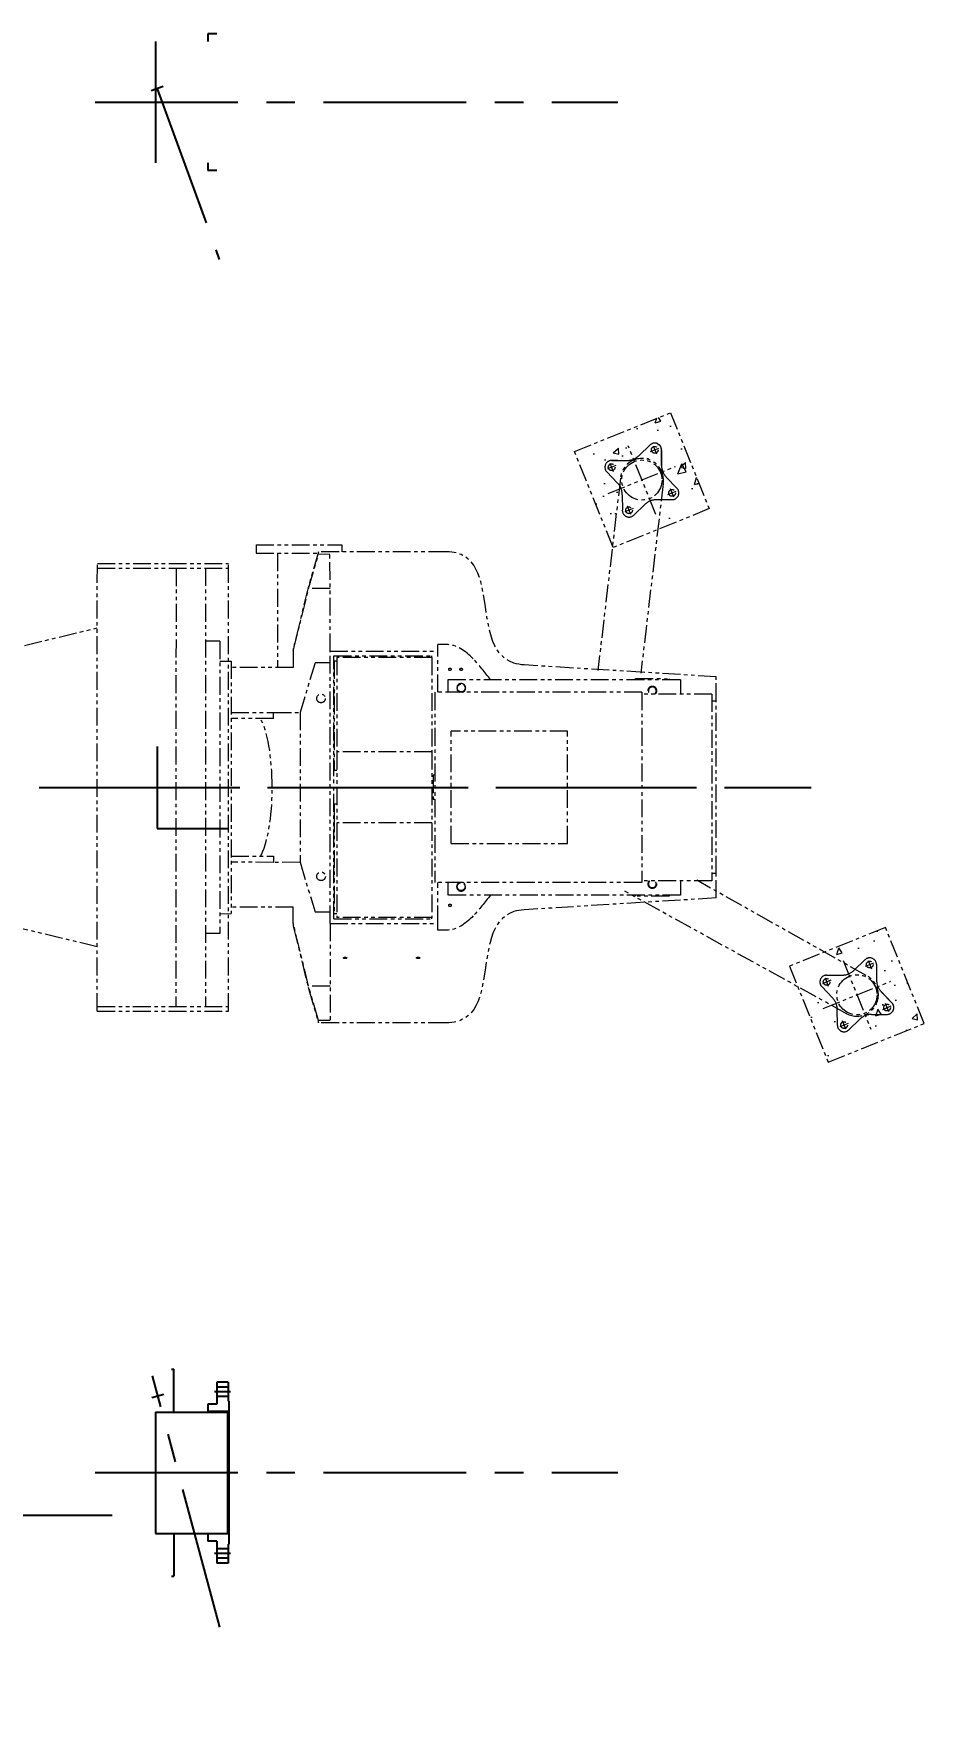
# Model space of a CAD drawing. Extents: x -970 to 14357, y -5073 to 1980.
# Drawn here: x 678.5 to 772.1, y 1572.1 to 1749.2 of the extents above; entities that cross this region are included whole.
import ezdxf

# ---------------------------------------------------------------- set-up
doc = ezdxf.new("R2010")
doc.units = 0
doc.header["$LTSCALE"] = 12
doc.header["$MEASUREMENT"] = 0
doc.header["$PDMODE"] = 33
doc.header["$PDSIZE"] = -0.5
doc.linetypes.add('CENTER', pattern=[2, 1.25, -0.25, 0.25, -0.25])
doc.linetypes.add('PHANTOM2', pattern=[1.25, 0.625, -0.125, 0.125, -0.125, 0.125, -0.125])
doc.layers.get('Defpoints').update_dxf_attribs({"linetype": 'CONTINUOUS'})
for name, color, linetype in [('1 PIPE', 7, 'CONTINUOUS'), ('12 PIPE', 7, 'CONTINUOUS'), ('12-150-RFSO', 14, 'CONTINUOUS'), ('8 PIPE', 7, 'CONTINUOUS'), ('CENTER', 6, 'CENTER'), ('COVER', 3, 'CONTINUOUS'), ('REPAD', 7, 'CONTINUOUS')]:
    doc.layers.add(name, color=color, linetype=linetype)
for name, color, linetype, lineweight in [('AM_11', 92, 'PHANTOM2', 25), ('AM_7', 142, 'CENTER', 25), ('Equipment-AM_0', 7, 'CONTINUOUS', 50)]:
    doc.layers.add(name, color=color, linetype=linetype, lineweight=lineweight)
doc.styles.add('ROMANS', font='ROMANS.shx', dxfattribs={"width": 0.85, "height": 5.76})
doc.styles.get("Standard").update_dxf_attribs({"font": 'sanss___.ttf'})
doc.dimstyles.get("Standard").update_dxf_attribs({"dimtxt": 0.18, "dimasz": 0.18, "dimexe": 0.18, "dimexo": 0.0625, "dimgap": 0.09, "dimtad": 0, "dimtih": 1, "dimtoh": 1, "dimdec": 4, "dimzin": 0, "dimdsep": 46, "dimtxsty": 'Standard', "dimcen": 0.09, "dimadec": 0, "dimazin": 0, "dimtfac": 1, "dimtdec": 4, "dimtofl": 0, "dimtmove": 0, "dimatfit": 3, "dimfxl": 1, "dimtolj": 1, "dimtzin": 0, "dimarcsym": 0})

# ---------------------------------------------------------------- blocks, each defined once
blk = doc.blocks.new('A$C7ebe031c')
at = {"layer": 'CENTER'}
blk.add_line((-179.83, 265.17), (171.83, 265.17), dxfattribs=at)
blk = doc.blocks.new('*D311')
at = {"layer": 'COVER', "color": 0, "lineweight": -2, "transparency": 16777216}
for p, q in [((686.77, 1593.48), (650.19, 1593.48)), ((653.19, 1587.72), (653.19, 1577.25)), ((653.19, 1543.74), (653.19, 1554.21)), ((686.77, 1537.98), (650.19, 1537.98))]:
    blk.add_line(p, q, dxfattribs=at)
at = {"layer": 'COVER', "color": 0, "transparency": 16777216}
for points in [[(652.23, 1587.72), (654.15, 1587.72), (653.19, 1593.48)], [(652.23, 1543.74), (654.15, 1543.74), (653.19, 1537.98)]]:
    blk.add_solid(points, dxfattribs=at)
at = {"layer": 'Defpoints', "color": 0, "transparency": 16777216}
for p in [(653.19, 1593.48), (692.77, 1593.48), (692.77, 1537.98)]:
    blk.add_point(p, dxfattribs=at)
at = {"layer": 'COVER', "color": 0, "transparency": 16777216, "insert": (653.19, 1565.73), "char_height": 5.76, "attachment_point": 5, "style": 'ROMANS'}
blk.add_mtext('\\A1;4\'-7{\\H1x;\\S1/2;}"', dxfattribs=at)
blk = doc.blocks.new('ryfgyh')
at = {"layer": 'AM_11', "lineweight": 18, "ltscale": 0.25}
h = blk.add_hatch(dxfattribs=at)
h.set_pattern_fill('AR-CONC', color=256, angle=3.7757, style=0)
h.set_pattern_definition([(53.7757, (57.804, 1142.3885), (7.198356, -0.15384), [0.75, -8.25]), (358.7757, (57.804, 1142.3885), (-1.879826, 7.414226), [0.6, -6.6]), (104.2271, (58.404, 1142.376), (5.31853, 7.26039), [0.6374, -7.01142]), (49.9599, (57.6724, 1144.384), (10.75824, -0.94881), [1.125, -12.375]), (100.4113, (58.569, 1144.305), (8.68487, 10.33552), [0.9561, -10.51714]), (354.9599, (57.672, 1144.384), (8.68487, 10.33552), [0.9, -9.9]), (24.7757, (58.703, 1143.951), (6.22124, -3.624382), [0.75, -8.25]), (329.7757, (58.703, 1143.951), (1.950356, 7.395986), [0.6, -6.6]), (75.2271, (59.2216, 1143.649), (8.1716, 3.771603), [0.6374, -7.01142]), (41.2757, (57.8041, 1142.3885), (-0.097878, 3.32972), [0, -6.52, 0, -6.7, 0, -6.625]), (11.2757, (57.804, 1142.3885), (2.365263, 4.10879), [0, -3.82, 0, -6.37, 0, -2.525]), (331.2757, (55.579, 1142.2416), (5.34149, 0.126467), [0, -2.5, 0, -7.8, 0, -10.35]), (321.2757, (54.581, 1142.176), (5.753284, 1.38291), [0, -3.25, 0, -5.18, 0, -7.35])])
h.paths.add_polyline_path([(516.33, 1840.92), (519, 1846.67, 0.048096), (518.89, 1846.99), (518.18, 1848.47, -0.660247), (519.04, 1849.45), (520.59, 1848.94, 0.095714), (521.26, 1848.85), (521.27, 1848.75, -0.414201), (523.67, 1846.65), (523.77, 1846.65, 0.095714), (523.94, 1846), (524.65, 1844.53, -0.660247), (523.79, 1843.55), (522.7, 1843.91), (521.37, 1841.05), (527.2, 1841.43), (526.48, 1852.28), (515.63, 1851.57)])
h.paths.add_polyline_path([(524.04, 1849.09, -1), (523.34, 1849.09, -1)], flags=16)
h = blk.add_hatch(dxfattribs=at)
h.set_pattern_fill('AR-CONC', color=256, angle=3.7757, style=0)
h.set_pattern_definition([(53.7757, (57.804, 1142.3885), (7.198356, -0.15384), [0.75, -8.25]), (358.7757, (57.804, 1142.3885), (-1.879826, 7.414226), [0.6, -6.6]), (104.2271, (58.404, 1142.376), (5.31853, 7.26039), [0.6374, -7.01142]), (49.9599, (57.6724, 1144.384), (10.75824, -0.94881), [1.125, -12.375]), (100.4113, (58.569, 1144.305), (8.68487, 10.33552), [0.9561, -10.51714]), (354.9599, (57.672, 1144.384), (8.68487, 10.33552), [0.9, -9.9]), (24.7757, (58.703, 1143.951), (6.22124, -3.624382), [0.75, -8.25]), (329.7757, (58.703, 1143.951), (1.950356, 7.395986), [0.6, -6.6]), (75.2271, (59.2216, 1143.649), (8.1716, 3.771603), [0.6374, -7.01142]), (41.2757, (57.8041, 1142.3885), (-0.097878, 3.32972), [0, -6.52, 0, -6.7, 0, -6.625]), (11.2757, (57.804, 1142.3885), (2.365263, 4.10879), [0, -3.82, 0, -6.37, 0, -2.525]), (331.2757, (55.579, 1142.2416), (5.34149, 0.126467), [0, -2.5, 0, -7.8, 0, -10.35]), (321.2757, (54.581, 1142.176), (5.753284, 1.38291), [0, -3.25, 0, -5.18, 0, -7.35])])
h.paths.add_polyline_path([(520.89, 1782.28), (531.74, 1782.99), (531.02, 1793.84), (524.13, 1793.39), (526.62, 1790.67), (527.93, 1791.3, -0.660247), (528.91, 1790.44), (528.4, 1788.88, 0.095714), (528.31, 1788.22), (528.2, 1788.21, -0.414172), (526.11, 1785.82), (526.11, 1785.7, 0.095714), (525.46, 1785.53), (523.99, 1784.83, -0.660247), (523.01, 1785.68), (523.52, 1787.24, 0.0164), (523.55, 1787.35), (520.33, 1790.82)])
h.paths.add_polyline_path([(528.2, 1785.76, -1), (528.91, 1785.81, -1)], flags=16)
for p, q in [((449.62, 1811.4, -0.01), (464.33, 1856.05, -0.01)), ((464.33, 1856.05, -0.01), (477.41, 1851.74, -0.01)), ((464.18, 1855.6, -0.01), (477.27, 1851.29, -0.01)), ((424.47, 1852.81, -0.01), (462.21, 1849.63, -0.01)), ((472.03, 1853.01, -0.01), (457.62, 1809.25, -0.01)), ((480.78, 1852.7, -0.01), (480.51, 1851.88, -0.01)), ((480.78, 1852.7, -0.01), (489.34, 1849.88, -0.01)), ((474.99, 1852.04, -0.01), (460.58, 1808.28, -0.01)), ((462.71, 1807.09, -0.01), (477.41, 1851.74, -0.01)), ((482.65, 1851.17, -0.01), (478.9, 1839.77, -0.01)), ((480.51, 1851.88, -0.01), (486.7, 1849.84, -0.01)), ((486.78, 1849.96, -0.01), (484.59, 1846.74, -0.01)), ((484.59, 1846.62, -0.01), (486.7, 1849.72, -0.01)), ((484.67, 1839.65, -0.01), (487.85, 1849.33, -0.01)), ((486.7, 1849.72, -0.01), (486.78, 1849.96, -0.01)), ((487.85, 1849.33, -0.01), (486.7, 1849.72, -0.01)), ((499.53, 1845.76, -0.01), (486.78, 1849.96, -0.01)), ((489.34, 1849.88, -0.01), (489.11, 1849.19, -0.01)), ((518.79, 1849.24, -0.01), (518.85, 1848.3, -0.01)), ((519.63, 1849.25, -0.01), (519.04, 1849.45, -0.01)), ((519.04, 1849.45, -0.01), (520.59, 1848.94, -0.01)), ((521.67, 1842.62, -0.01), (521.16, 1850.38, -0.01)), ((521.91, 1849.03, -0.01), (523.38, 1849.73, -0.01)), ((523.22, 1849.06, -0.01), (524.16, 1849.12, -0.01)), ((523.66, 1849.56, -0.01), (523.72, 1848.63, -0.01)), ((519.34, 1847.39, -0.01), (510.77, 1828.95, -0.01)), ((518.18, 1848.47, -0.01), (518.89, 1846.99, -0.01)), ((519.29, 1848.8, -0.01), (518.35, 1848.74, -0.01)), ((524.36, 1848.87, -0.01), (523.82, 1847.2, -0.01)), ((523.86, 1847.32, -0.01), (524.36, 1848.87, -0.01)), ((481.01, 1840.88, -0.01), (484.59, 1846.62, -0.01)), ((484.59, 1846.74, -0.01), (481.1, 1841.15, -0.01)), ((486.73, 1845.91, -0.01), (484.59, 1846.62, -0.01)), ((523.43, 1845.46, -0.01), (514.97, 1827.27, -0.01)), ((517.6, 1846.25, -0.01), (525.23, 1846.75, -0.01)), ((518.97, 1845.68, -0.01), (518.47, 1844.12, -0.01)), ((524.65, 1844.53, -0.01), (523.94, 1846, -0.01)), ((474.01, 1844.28, -0.01), (464.4, 1815.11, -0.01)), ((474.01, 1844.28, -0.01), (472.58, 1844.75, -0.01)), ((519.61, 1843.93, -0.01), (518.67, 1843.87, -0.01)), ((519.17, 1843.43, -0.01), (519.11, 1844.37, -0.01)), ((519.45, 1843.26, -0.01), (520.92, 1843.97, -0.01)), ((522.24, 1844.06, -0.01), (523.79, 1843.55, -0.01)), ((523.54, 1844.19, -0.01), (524.48, 1844.25, -0.01)), ((524.04, 1843.75, -0.01), (523.98, 1844.69, -0.01)), ((474.47, 1841.93, -0.01), (466.18, 1816.72, -0.01)), ((473.35, 1842.3, -0.01), (474.47, 1841.93, -0.01)), ((480.47, 1839.25, -0.01), (474.27, 1841.29, -0.01)), ((481.01, 1840.88, -0.01), (480.47, 1839.25, -0.01)), ((481.1, 1841.15, -0.01), (481.01, 1840.88, -0.01)), ((475.73, 1812.5, -0.01), (484.67, 1839.65, -0.01)), ((476.25, 1812.83, -0.01), (484.89, 1839.08, -0.01)), ((482.8, 1839, -0.01), (479.67, 1834.54, -0.01)), ((484.76, 1838.56, -0.01), (481.49, 1828.63, -0.01)), ((485.14, 1838.83, -0.01), (482.04, 1829.41, -0.01)), ((484.29, 1838.51, -0.01), (482.8, 1839, -0.01)), ((484.67, 1839.65, -0.01), (495.44, 1836.11, -0.01)), ((484.73, 1838.57, -0.01), (485.03, 1838.48, -0.01)), ((484.89, 1839.08, -0.01), (494.69, 1835.85, -0.01)), ((494.64, 1835.7, -0.01), (485.14, 1838.83, -0.01)), ((451.74, 1817.82, -0.01), (419.48, 1837.68, -0.01)), ((472.79, 1836.81, -0.01), (477.02, 1835.41, -0.01)), ((495.44, 1836.11, -0.01), (495.66, 1836.78, -0.01)), ((496.48, 1836.51, -0.01), (495.66, 1836.78, -0.01)), ((476.82, 1834.81, -0.01), (472.59, 1836.21, -0.01)), ((476.82, 1834.81, -0.01), (477.02, 1835.41, -0.01)), ((477.02, 1835.41, -0.01), (479.67, 1834.54, -0.01)), ((494.64, 1835.7, -0.01), (491.54, 1826.28, -0.01)), ((494.09, 1832.02, -0.01), (495.44, 1836.11, -0.01)), ((494.64, 1835.7, -0.01), (494.69, 1835.85, -0.01)), ((479.67, 1834.54, -0.01), (474.74, 1819.58, -0.01)), ((493.79, 1832.12, -0.01), (487.54, 1813.12, -0.01)), ((514.44, 1825.32, -0.01), (493.79, 1832.12, -0.01)), ((495.1, 1831.69, -0.01), (495.52, 1832.97, -0.01)), ((495.52, 1832.97, -0.01), (518.71, 1825.33, -0.01)), ((522.35, 1824.43, -0.01), (503.59, 1831.91, -0.01)), ((482.04, 1829.41, -0.01), (479.7, 1822.3, -0.01)), ((481.49, 1828.63, -0.01), (481.16, 1827.62, -0.01)), ((491.54, 1826.28, -0.01), (482.04, 1829.41, -0.01)), ((490.43, 1816.48, -0.01), (494.12, 1827.7, -0.01)), ((505.75, 1823.87, -0.01), (494.12, 1827.7, -0.01)), ((481.42, 1827.54, -0.01), (481.13, 1827.64, -0.01)), ((491.54, 1826.28, -0.01), (489.2, 1819.17, -0.01)), ((514.22, 1826.81, -0.01), (514.25, 1826.89, -0.01)), ((514.25, 1826.89, -0.01), (517.61, 1825.78, -0.01)), ((480.05, 1824.26, -0.01), (479.72, 1823.25, -0.01)), ((480.32, 1824.17, -0.01), (480.02, 1824.27, -0.01)), ((514.44, 1825.32, -0.01), (508.18, 1806.33, -0.01)), ((521.37, 1822.83, -0.01), (514.37, 1825.14, -0.01)), ((517.61, 1825.78, -0.01), (517.59, 1825.7, -0.01)), ((518.71, 1825.33, -0.01), (518.23, 1823.87, -0.01)), ((521.55, 1822, -0.01), (522.35, 1824.43, -0.01)), ((468.06, 1822.45, -0.01), (472.29, 1821.05, -0.01)), ((479.72, 1823.25, -0.01), (476.45, 1813.32, -0.01)), ((490.88, 1823.9, -0.01), (490.08, 1821.47, -0.01)), ((490.85, 1823.8, -0.01), (490.74, 1823.84, -0.01)), ((491.07, 1823.84, -0.01), (490.88, 1823.9, -0.01)), ((502.06, 1812.65, -0.01), (505.75, 1823.87, -0.01)), ((521.37, 1822.83, -0.01), (515.23, 1804.21, -0.01)), ((472.09, 1820.45, -0.01), (467.86, 1821.85, -0.01)), ((472.29, 1821.05, -0.01), (472.09, 1820.45, -0.01)), ((479.7, 1822.3, -0.01), (476.6, 1812.88, -0.01)), ((489.2, 1819.17, -0.01), (479.7, 1822.3, -0.01)), ((490.11, 1821.56, -0.01), (490, 1821.6, -0.01)), ((490.27, 1821.41, -0.01), (490.08, 1821.47, -0.01)), ((515.88, 1804.79, -0.01), (521.55, 1822, -0.01)), ((521.55, 1822, -0.01), (521.14, 1822.13, -0.01)), ((474.74, 1819.58, -0.01), (472.09, 1820.45, -0.01)), ((474.74, 1819.58, -0.01), (474.61, 1814.13, -0.01)), ((489.2, 1819.17, -0.01), (486.1, 1809.75, -0.01)), ((465.05, 1817.09, -0.01), (466.18, 1816.72, -0.01)), ((472.59, 1815.32, -0.01), (466.39, 1817.36, -0.01)), ((464.4, 1815.11, -0.01), (462.98, 1815.58, -0.01)), ((472.06, 1813.69, -0.01), (472.59, 1815.32, -0.01)), ((490.43, 1816.48, -0.01), (502.06, 1812.65, -0.01)), ((471.53, 1806.94, -0.01), (472.06, 1813.69, -0.01)), ((472.06, 1813.69, -0.01), (471.97, 1813.42, -0.01)), ((474.61, 1814.13, -0.01), (476.1, 1813.64, -0.01)), ((449.77, 1811.84, -0.01), (462.86, 1807.53, -0.01)), ((471.97, 1813.42, -0.01), (471.45, 1806.85, -0.01)), ((475.73, 1812.5, -0.01), (472.54, 1802.82, -0.01)), ((475.73, 1812.5, -0.01), (486.5, 1808.95, -0.01)), ((476.25, 1812.83, -0.01), (486.05, 1809.6, -0.01)), ((476.72, 1813.23, -0.01), (476.42, 1813.33, -0.01)), ((486.1, 1809.75, -0.01), (476.6, 1812.88, -0.01)), ((486.5, 1808.95, -0.01), (487.84, 1813.02, -0.01)), ((508.18, 1806.33, -0.01), (487.54, 1813.12, -0.01)), ((488.43, 1811.43, -0.01), (488.85, 1812.69, -0.01)), ((449.62, 1811.4, -0.01), (462.71, 1807.09, -0.01)), ((511.62, 1803.79, -0.01), (488.43, 1811.43, -0.01)), ((486.05, 1809.6, -0.01), (486.1, 1809.75, -0.01)), ((486.28, 1808.28, -0.01), (486.5, 1808.95, -0.01)), ((487.1, 1808.01, -0.01), (486.28, 1808.28, -0.01)), ((471.45, 1806.85, -0.01), (471.3, 1802.96, -0.01)), ((471.38, 1803.2, -0.01), (471.53, 1806.94, -0.01)), ((473.67, 1806.24, -0.01), (471.53, 1806.94, -0.01)), ((515.08, 1802.36, -0.01), (495.55, 1807.48, -0.01)), ((515.23, 1804.21, -0.01), (508.24, 1806.51, -0.01)), ((524.37, 1786.46, -0.01), (506.19, 1806.03, -0.01)), ((507.1, 1805.2, -0.01), (507.13, 1805.27, -0.01)), ((510.47, 1804.09, -0.01), (507.1, 1805.2, -0.01)), ((512.09, 1805.25, -0.01), (511.62, 1803.79, -0.01)), ((527.52, 1789.68, -0.01), (513.74, 1804.76, -0.01)), ((515.08, 1802.36, -0.01), (515.88, 1804.79, -0.01)), ((515.88, 1804.79, -0.01), (515.47, 1804.93, -0.01)), ((471.3, 1802.96, -0.01), (471.38, 1803.2, -0.01)), ((484.05, 1798.76, -0.01), (471.3, 1802.96, -0.01)), ((472.54, 1802.82, -0.01), (471.38, 1803.2, -0.01)), ((510.49, 1804.16, -0.01), (510.47, 1804.09, -0.01)), ((523.33, 1790.8, -0.01), (523.39, 1789.87, -0.01)), ((523.58, 1791.01, -0.01), (525.13, 1790.5, -0.01)), ((525.7, 1791.94, -0.01), (526.21, 1784.18, -0.01)), ((526.45, 1790.59, -0.01), (527.93, 1791.3, -0.01)), ((527.76, 1790.63, -0.01), (528.7, 1790.69, -0.01)), ((528.2, 1791.13, -0.01), (528.26, 1790.19, -0.01)), ((523.43, 1788.56, -0.01), (522.72, 1790.03, -0.01)), ((523.83, 1790.37, -0.01), (522.89, 1790.3, -0.01)), ((528.91, 1790.44, -0.01), (528.4, 1788.88, -0.01)), ((522.14, 1787.81, -0.01), (529.77, 1788.31, -0.01)), ((523.01, 1785.68, -0.01), (523.52, 1787.24, -0.01)), ((529.19, 1786.09, -0.01), (528.43, 1787.68, -0.01)), ((528.48, 1787.57, -0.01), (529.19, 1786.09, -0.01)), ((524.15, 1785.5, -0.01), (523.21, 1785.43, -0.01)), ((523.71, 1785, -0.01), (523.65, 1785.93, -0.01)), ((523.99, 1784.83, -0.01), (525.46, 1785.53, -0.01)), ((526.78, 1785.62, -0.01), (528.33, 1785.11, -0.01)), ((528.08, 1785.75, -0.01), (529.02, 1785.82, -0.01)), ((528.58, 1785.32, -0.01), (528.52, 1786.25, -0.01)), ((524.54, 1785.09, -0.01), (523.99, 1784.83, -0.01))]:
    blk.add_line(p, q, dxfattribs=at)
at = {"layer": 'AM_11', "lineweight": 18, "ltscale": 0.25, "elevation": -0.01}
for points in [[(515.63, 1851.57), (526.48, 1852.28), (527.2, 1841.43), (516.35, 1840.71)], [(520.89, 1782.28), (531.74, 1782.99), (531.02, 1793.84), (520.17, 1793.13)]]:
    blk.add_lwpolyline(points, close=True, dxfattribs=at)
at = {"layer": 'AM_11', "lineweight": 18, "ltscale": 0.25}
for centre, radius in [((518.82, 1848.77, -0.01), 0.354), ((523.69, 1849.09, -0.01), 0.354), ((521.42, 1846.5, -0.01), 2.11), ((519.14, 1843.9, -0.01), 0.354), ((524.01, 1844.22, -0.01), 0.354), ((482.22, 1835.25, -0.01), 0.453), ((496.04, 1833.92, -0.01), 0.131), ((497.16, 1833.55, -0.01), 0.131), ((496.55, 1831.68, -0.01), 0.409), ((476.38, 1817.49, -0.01), 0.453), ((490.02, 1811.86, -0.01), 0.409), ((488.29, 1810.36, -0.01), 0.131), ((523.36, 1790.34, -0.01), 0.354), ((528.23, 1790.66, -0.01), 0.354), ((525.96, 1788.06, -0.01), 2.11), ((523.68, 1785.46, -0.01), 0.354), ((528.55, 1785.79, -0.01), 0.354)]:
    blk.add_circle(centre, radius, dxfattribs=at)
for centre, radius, start, end in [((518.82, 1848.77, -0.01), 0.709, 71.9064, 205.6451), ((521.14, 1850.62, -0.01), 1.77, 251.9064, 295.6451), ((523.69, 1849.09, -0.01), 0.709, 341.9064, 115.6451), ((523.69, 1849.09, -0.01), 0.709, 341.9064, 38.1214), ((521.42, 1846.5, -0.01), 2.26, 332.7417, 156.6384), ((525.54, 1846.77, -0.01), 1.77, 166.6296, 205.6451), ((525.54, 1846.77, -0.01), 1.77, 161.9064, 163.6183), ((517.29, 1846.23, -0.01), 1.77, 341.9064, 25.6451), ((519.14, 1843.9, -0.01), 0.709, 161.9064, 295.6451), ((521.69, 1842.37, -0.01), 1.77, 71.9064, 115.6451), ((524.01, 1844.22, -0.01), 0.709, 251.9065, 25.6451), ((496.55, 1831.68, -0.01), 0.472, 272.8152, 230.7362), ((515.53, 1825.12, -0.01), 0.472, 295.3069, 208.2445), ((515.53, 1825.12, -0.01), 0.409, 284.7964, 218.755), ((490.02, 1811.86, -0.01), 0.472, 97.6176, 45.9338), ((509.19, 1805.86, -0.01), 0.472, 118.0135, 25.5379), ((509.19, 1805.86, -0.01), 0.409, 108.653, 34.8984), ((523.36, 1790.34, -0.01), 0.709, 71.9063, 205.645), ((525.68, 1792.19, -0.01), 1.77, 251.9063, 295.6451), ((528.23, 1790.66, -0.01), 0.709, 341.9064, 115.645), ((525.96, 1788.06, -0.01), 2.25, 218.5268, 41.0285), ((530.08, 1788.33, -0.01), 1.77, 161.9064, 200.9219), ((521.83, 1787.79, -0.01), 1.77, 341.9064, 25.645), ((530.08, 1788.33, -0.01), 1.77, 203.9332, 205.645), ((523.68, 1785.46, -0.01), 0.709, 161.9064, 295.6451), ((526.23, 1783.94, -0.01), 1.77, 71.9063, 115.6451), ((528.55, 1785.79, -0.01), 0.709, 251.9064, 25.645), ((528.55, 1785.79, -0.01), 0.709, 329.4301, 25.645)]:
    blk.add_arc(centre, radius, start, end, dxfattribs=at)
blk.add_ellipse((472.48, 1828.62, -0.01), major_axis=(2.46, 7.48), ratio=0.260474, start_param=3.544308, end_param=5.880469, dxfattribs=at)
for centre in [(476.09, 1808.56, -0.01), (483.38, 1806.16, -0.01)]:
    blk.add_ellipse(centre, major_axis=(0.168, -0.055), ratio=0.409923, dxfattribs=at)
for points in [[(503.59, 1831.91, -0.01), (497.59, 1834.31, -0.01), (505.72, 1843.72, -0.01), (499.53, 1845.76, -0.01)], [(498.7, 1834.19, -0.01), (498.19, 1835.27, -0.01), (497.53, 1836.16, -0.01), (496.48, 1836.51, -0.01)], [(499.76, 1831.57, -0.01), (499.41, 1832.45, -0.01), (499.1, 1833.38, -0.01), (498.7, 1834.19, -0.01)], [(492.67, 1810.03, -0.01), (491.87, 1809.53, -0.01), (491.06, 1808.98, -0.01), (490.26, 1808.55, -0.01)], [(495.55, 1807.48, -0.01), (489.3, 1809.12, -0.01), (490.25, 1796.72, -0.01), (484.05, 1798.76, -0.01)], [(490.26, 1808.55, -0.01), (489.21, 1807.99, -0.01), (488.15, 1807.67, -0.01), (487.1, 1808.01, -0.01)]]:
    blk.add_open_spline(points, degree=3, dxfattribs=at)
at = {"layer": 'AM_7'}
blk.add_line((405.57, 1850.64, -0.01), (528.22, 1810.26, -0.01), dxfattribs=at)
blk = doc.blocks.new('*U361')
at = {"layer": 'CENTER', "color": 0, "transparency": 16777216}
blk.add_line((-10.06, 0), (44.88, 0), dxfattribs=at)
blk = doc.blocks.new('A$C067614a1')
at = {"layer": '12 PIPE'}
for p, q in [((-1.67, 6.37), (5.88, 6.37)), ((-1.67, 6.37), (-1.67, -6.38)), ((5.88, 6.37), (5.88, -6.38)), ((-1.67, -6.38), (5.88, -6.38))]:
    blk.add_line(p, q, dxfattribs=at)
at = {"layer": '12-150-RFSO'}
for p, q in [((4.76, 9.5), (4.76, 7.19)), ((5.95, 9.5), (4.76, 9.5)), ((5.95, 9), (4.76, 9)), ((5.95, 9.5), (5.95, 7.5)), ((4.76, 7.19), (3.82, 7.19)), ((3.82, 7.19), (3.82, 6.37)), ((5.95, 8), (4.76, 8)), ((5.95, 7.5), (6.01, 7.5)), ((6.01, 7.5), (6.01, -7.5)), ((6.01, 6.44), (3.82, 6.44)), ((3.82, -6.38), (3.82, -7.19)), ((6.01, -6.44), (3.82, -6.44)), ((4.76, -7.19), (3.82, -7.19)), ((4.76, -7.19), (4.76, -9.5)), ((5.95, -8), (4.76, -8)), ((5.95, -7.5), (5.95, -9.5)), ((5.95, -7.5), (6.01, -7.5)), ((5.95, -9), (4.76, -9)), ((5.95, -9.5), (4.76, -9.5))]:
    blk.add_line(p, q, dxfattribs=at)
at = {"layer": 'CENTER'}
for p, q in [((6.19, 8.5), (4.51, 8.5)), ((6.19, -8.5), (4.51, -8.5))]:
    blk.add_line(p, q, dxfattribs=at)
at = {"layer": 'REPAD'}
for p, q in [((0, 10.87), (0.25, 10.87)), ((0, -10.87), (0.25, -10.87))]:
    blk.add_line(p, q, dxfattribs=at)
for points in [[(0.25, 6.37), (0.25, 10.87)], [(0.25, -6.38), (0.25, -10.87)]]:
    blk.add_lwpolyline(points, dxfattribs=at)
blk = doc.blocks.new('*U362')
at = {"layer": 'CENTER', "color": 0, "transparency": 16777216}
blk.add_line((-10.06, 0), (44.88, 0), dxfattribs=at)

msp = doc.modelspace()

# ---------------------------------------------------------------- linework, layer by layer
at = {"layer": '1 PIPE'}
for p, q in [((692.13085, 1743.61384, 16), (690.89515, 1743.16409, 16)), ((692.22445, 1606.18956, 16), (690.95426, 1605.84921, 16))]:
    msp.add_line(p, q, dxfattribs=at)
at = {"layer": '12 PIPE'}
msp.add_line((691.34545, 1748.35352), (691.34545, 1735.60352), dxfattribs=at)
at = {"layer": '12-150-RFSO'}
for p, q in [((697.77477, 1749.16602), (696.83727, 1749.16602)), ((696.83727, 1749.16602), (696.83727, 1748.35352)), ((696.83727, 1735.60352), (696.83727, 1734.79102)), ((697.77477, 1734.79102), (696.83727, 1734.79102))]:
    msp.add_line(p, q, dxfattribs=at)
at = {"layer": '8 PIPE'}
for p, q in [((691.51562, 1674.29102), (691.51562, 1665.66602)), ((691.51562, 1665.66602), (698.89062, 1665.66602))]:
    msp.add_line(p, q, dxfattribs=at)
at = {"layer": 'CENTER'}
for p, q in [((691.513, 1743.38897, 16), (698.04101, 1725.45341, 16)), ((397.18917, 1669.97852), (748.84206, 1669.97852)), ((698.0983, 1581.72764, 16), (691.01587, 1608.15966, 16))]:
    msp.add_line(p, q, dxfattribs=at)

# ---------------------------------------------------------------- block references
for name, p in [('*U362', (695.04562, 1741.97852)), ('*U361', (695.04562, 1597.97852))]:
    msp.add_blockref(name, p, dxfattribs=at)
at = {"layer": 'COVER'}
for name, p in [('A$C7ebe031c', (577.01562, 1404.80424)), ('A$C067614a1', (693.01562, 1597.97852))]:
    msp.add_blockref(name, p, dxfattribs=at)
at = {"layer": 'Equipment-AM_0', "rotation": 18.22430015578453}
msp.add_blockref('ryfgyh', (824.64526, -214.67282, 0.00504), dxfattribs=at)

# ---------------------------------------------------------------- dimensions: what is measured, and where the dimension line sits
at = {"layer": 'COVER'}
dim = msp.add_linear_dim(base=(653.19383, 1593.47852), p1=(692.76562, 1537.97852), p2=(692.76562, 1593.47852), angle=90, dimstyle='Standard', override={"dimscale": 48, "dimtxt": 5.76, "dimasz": 0.12, "dimexe": 0.0625, "dimexo": 0.125, "dimgap": 0.1, "dimzin": 3, "dimlunit": 4, "dimpost": '\\X', "dimtxsty": 'ROMANS', "dimcen": 0}, dxfattribs=at)
dim.commit()
dim.dimension.update_dxf_attribs({"geometry": '*D311', "text_midpoint": (653.19383, 1565.72852)})

doc.saveas('drawing.dxf')
